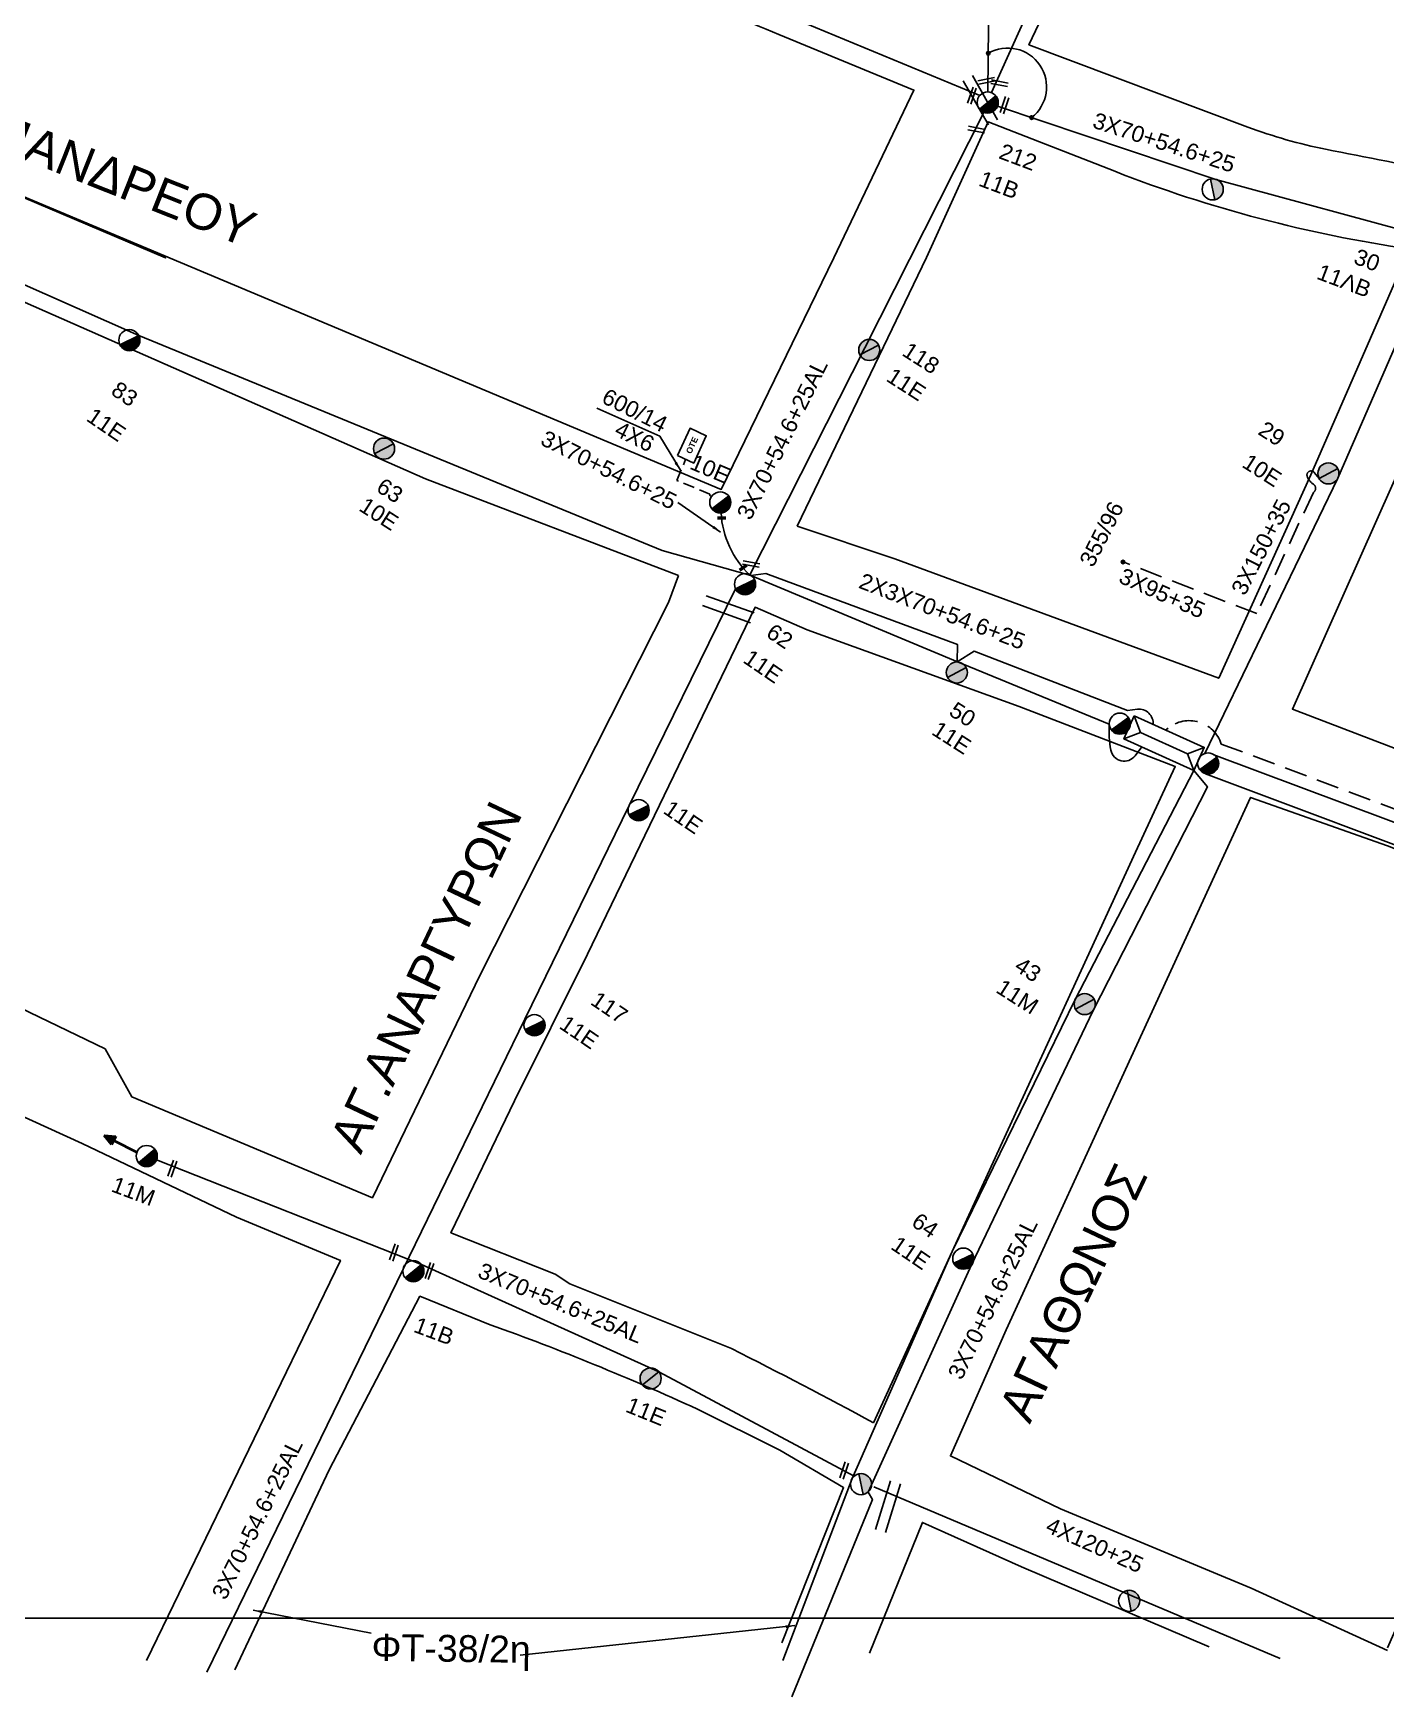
# Model space of a CAD drawing. Header units: millimetres. Extents: x 6950 to 9601, y 853 to 1951.
# Drawn here: x 8405.1 to 8556.2, y 889.3 to 1075.3 of the extents above; entities that cross this region are included whole.
import ezdxf

# ---------------------------------------------------------------- set-up
doc = ezdxf.new("R2010")
doc.units = ezdxf.units.MM
doc.linetypes.add('DASHED', pattern=[19.05, 12.7, -6.35])
for name, color, linetype in [('Pillar OTE', 7, 'Continuous'), ('Άγνωστα', 7, 'Continuous'), ('Γυμνά εναέρια ΧΤ και ΦΟΠ (3Φ)   4x50+16AL', 7, 'Continuous'), ('Επίτονοι', 7, 'Continuous'), ('Επιγραφές - Σχήματα', 7, 'Continuous'), ('Καλώδια ΧΤ   3x150+70AL', 7, 'DASHED'), ('Μηχανική τομή', 7, 'Continuous'), ('Στύλος Ξύλινος', 7, 'Continuous'), ('Στύλος Ξύλινος @ 1', 7, 'Continuous'), ('Στύλος ΦΜ', 7, 'Continuous'), ('Στύλος ΦΜ @ 1', 7, 'Continuous'), ('Συνδέσεις', 7, 'Continuous'), ('Συνεστραμμένα ΧΤ   3x70+54.6+25 AL', 7, 'SYN_LINE'), ('Τομή', 7, 'Continuous'), ('Υποσταθμός εναέριος 2 στύλων', 7, 'Continuous'), ('Υποσταθμός πόλεως', 7, 'Continuous'), ('Υπόβαθρο ΔΕΗ', 7, 'Continuous'), ('Υπόγεια καλώδια Παροχών ΧΤ   4x6', 7, 'DASHED')]:
    doc.layers.add(name, color=color, linetype=linetype)
doc.styles.add('arial', font='ARIAL.TTF')
doc.styles.get("Standard").update_dxf_attribs({"font": 'ARIAL.TTF'})
doc.linetypes.add('SYN_LINE', pattern='A,0.5,-0.0001,["/\\/\\/\\/",Standard,S=0.1,R=0,X=0,Y=-0.05],-0.25', length=0.7501)
doc.dimstyles.new('ISO-25', dxfattribs={"dimtxt": 2.5, "dimasz": 2.5, "dimexe": 1.25, "dimexo": 0.625, "dimtad": 1, "dimtxsty": 'Standard', "dimcen": 2.5, "dimadec": 0, "dimazin": 0, "dimtfac": 1, "dimtmove": 0, "dimatfit": 3, "dimfxl": 1, "dimarcsym": 0})

# ---------------------------------------------------------------- blocks, each defined once
blk = doc.blocks.new('ΤΟΜΗ')
at = {"layer": 'Τομή', "ltscale": 40}
for p, q in [((-5.68, 0), (5.68, 0)), ((5.68, -2.33), (-5.68, -2.33))]:
    blk.add_line(p, q, dxfattribs=at)
blk = doc.blocks.new('ΜΗΧΑΝΙΚΗ ΤΟΜΗ')
at = {"layer": 'Μηχανική τομή', "ltscale": 40}
for p, q in [((-1.89, 0.78), (1.89, 0.78)), ((1.89, 0), (-1.89, 0))]:
    blk.add_line(p, q, dxfattribs=at)
blk = doc.blocks.new('ΥΠΑΡΧΩΝ ΤΣΙΜΕΝΤΕΝΙΟΣ ΣΤΥΛΟΣ')
at = {"layer": 'Στύλος ΦΜ'}
blk.add_hatch(color=7, dxfattribs=at).paths.add_polyline_path([(-1.29, -2.28, 0.574793), (2.62, 0, 0.268822), (1.3, 2.27)])
at = {"layer": 'Στύλος ΦΜ', "color": 7}
blk.add_line((-1.29, -2.28), (1.3, 2.27), dxfattribs=at)
blk.add_circle((0, 0), 2.62, dxfattribs=at)
at = {"layer": 'Στύλος ΦΜ', "flags": 4}
for tag, p in [('ΑΡΙΘΜΟΣ', (-4.68, 8.05)), ('ΤΥΠΟΣ', (-4.91, 3.03))]:
    blk.add_attdef(tag, p, '', height=4, dxfattribs=at)
blk = doc.blocks.new('ΥΠΑΡΧΩΝ ΞΥΛΙΝΟΣ ΣΤΥΛΟΣ')
at = {"layer": 'Στύλος Ξύλινος'}
h = blk.add_hatch(color=7, dxfattribs=at)
h.paths.add_polyline_path([(-2.62, 0, 0.270008), (-1.29, -2.28), (1.3, 2.27, 0.576266)])
h.paths.add_polyline_path([(-1.29, -2.28, 0.574793), (2.62, 0, 0.268822), (1.3, 2.27)])
at = {"layer": 'Στύλος Ξύλινος', "color": 7}
blk.add_line((-1.29, -2.28), (1.3, 2.27), dxfattribs=at)
blk.add_circle((0, 0), 2.62, dxfattribs=at)
at = {"layer": 'Στύλος Ξύλινος', "flags": 4}
for tag, p in [('ΑΡΙΘΜΟΣ', (-4.91, 8.6)), ('ΤΥΠΟΣ', (-4.85, 3.39))]:
    blk.add_attdef(tag, p, '', height=4, dxfattribs=at)
blk = doc.blocks.new('ΥΠΟΣΤΑΘΜΟΣ ΕΝΑΕΡΙΟΣ ΕΠΙ 2 ΣΤΥΛΩΝ')
at = {"layer": 'Υποσταθμός εναέριος 2 στύλων', "linetype": 'Continuous'}
for points in [[(-11.97, -2.11, 0.574793), (-8.45, -0.07, 0.268822), (-9.64, 1.98)], [(9.68, -2.15, 0.574793), (13.19, -0.1, 0.268822), (12.01, 1.95)]]:
    blk.add_hatch(color=256, dxfattribs=at).paths.add_polyline_path(points)
for p, q in [((-11.97, -2.11), (-9.64, 1.98)), ((9.68, -2.15), (12.01, 1.95))]:
    blk.add_line(p, q, dxfattribs=at)
for centre in [(-10.81, -0.07), (10.84, -0.1)]:
    blk.add_circle(centre, 2.36, dxfattribs=at)
at = {"layer": 'Υποσταθμός πόλεως', "linetype": 'Continuous', "ltscale": 40}
blk.add_lwpolyline([(-8.57, 2.82), (8.57, 2.82), (8.57, -2.82), (-8.57, -2.82)], close=True, dxfattribs=at)
for points in [[(-5.75, 0), (-8.57, 2.82)], [(-8.57, -2.82), (-5.75, 0)], [(-5.75, 0), (5.75, 0)], [(5.75, 0), (8.57, 2.82)], [(8.57, -2.82), (5.75, 0)]]:
    blk.add_lwpolyline(points, dxfattribs=at)
at = {"layer": 'Υποσταθμός εναέριος 2 στύλων', "ltscale": 40, "flags": 1}
for tag, p in [('ΜΕΤΑΣΧΗΜΑΤΙΣΜΟΣ', (14.09, 2.51)), ('ΙΣΧΥΣ', (14.07, -0.28)), ('ΑΡΙΘΜΟΣ', (14.19, -3))]:
    blk.add_attdef(tag, p, '', height=1.8, dxfattribs=at)
blk = doc.blocks.new('ΕΠΙΤΟΝΟΣ')
at = {"layer": 'Επίτονοι', "lineweight": 40, "ltscale": 40}
blk.add_hatch(color=256, dxfattribs=at).paths.add_polyline_path([(-1.13, 6.47), (0, 9.1), (1.13, 6.47)])
for p, q in [((-1.13, 6.47), (0, 9.1)), ((0, 9.1), (1.13, 6.47)), ((1.13, 6.47), (-1.13, 6.47)), ((-1.13, 6.47), (0, 6.47)), ((0, 6.47), (0, 0))]:
    blk.add_line(p, q, dxfattribs=at)
blk = doc.blocks.new('_ΣΥΝΔΕΣΗ')
at = {"layer": 'Συνδέσεις', "linetype": 'SYN_LINE', "ltscale": 40}
blk.add_hatch(color=256, dxfattribs=at).paths.add_polyline_path([(0.5, -0.01, 1), (-0.5, -0.01, 1)])
at = {"layer": 'Συνδέσεις'}
blk.add_circle((0, -0.01), 0.5, dxfattribs=at)
blk = doc.blocks.new('PILLAR ΟΤΕ')
at = {"layer": 'Pillar OTE', "ltscale": 40}
blk.add_lwpolyline([(-3.31, 2.02), (3.39, 2.02), (3.39, -1.99), (-3.31, -1.99)], close=True, dxfattribs=at)
at = {"layer": 'Pillar OTE', "insert": (-1.81, 0.71), "char_height": 1.3575, "width": 109.961, "attachment_point": 1}
blk.add_mtext('{\\fArial|b1|i0|c161|p34;OTE}', dxfattribs=at)

msp = doc.modelspace()

# ---------------------------------------------------------------- linework, layer by layer
at = {"layer": 'Άγνωστα', "color": 85}
msp.add_lwpolyline([(8535.98, 994.76), (8550.86, 1025.56), (8562.03, 1051.21)], dxfattribs=at)
at = {"layer": 'Άγνωστα', "color": 85, "linetype": 'DASHED', "ltscale": 0.2}
msp.add_lwpolyline([(8548.75, 1025.52), (8548.22, 1026.18, 0.840722), (8547.43, 1025.74, 0.170249), (8548.12, 1024.87, -0.554515), (8548.12, 1023.95), (8541.82, 1010.4)], format="xyb", dxfattribs=at)
msp.add_lwpolyline([(8541.82, 1010.4), (8526.85, 1016.18)], dxfattribs=at)
at = {"layer": 'Γυμνά εναέρια ΧΤ και ΦΟΠ (3Φ)   4x50+16AL', "color": 2, "ltscale": 40}
msp.add_lwpolyline([(8485.28, 1014.66), (8475.37, 1017.47), (8416.89, 1041.48), (8416.89, 1041.48), (8416.89, 1041.48), (8378.1, 1058.67)], dxfattribs=at)
at = {"layer": 'Επιγραφές - Σχήματα'}
msp.add_lwpolyline([(6992.76, 898.14), (9488.75, 898.14), (9488.75, 1914.05), (6992.76, 1914.05)], close=True, dxfattribs=at)
at = {"layer": 'Επιγραφές - Σχήματα', "linetype": 'Continuous', "ltscale": 20}
msp.add_arc((8513.96, 1069.27), 4.35, 308.0214, 119.9475, dxfattribs=at)
at = {"layer": 'Καλώδια ΧΤ   3x150+70AL', "color": 27, "ltscale": 0.2}
msp.add_lwpolyline([(8531.61, 997.38), (8531.89, 997.6, -0.529252), (8537.82, 995.83), (8569.27, 984.04), (8591.43, 975.09), (8591.48, 973.5)], format="xyb", dxfattribs=at)
at = {"layer": 'Συνεστραμμένα ΧΤ   3x70+54.6+25 AL', "color": 154, "ltscale": 20}
msp.add_line((8446.41, 937.12), (8424.49, 892.1), dxfattribs=at)
at = {"layer": 'Συνεστραμμένα ΧΤ   3x70+54.6+25 AL', "color": 85, "linetype": 'SYN_LINE', "ltscale": 20}
for points in [[(8512.14, 1068.64), (8524.46, 1095.88), (8532.91, 1125.61), (8549.35, 1147.48), (8553.76, 1173.3)], [(8487.27, 1106.61), (8510.55, 1088.92), (8511.93, 1087.12), (8511.74, 1068.71)], [(8512.83, 1067.12), (8537.24, 1058.94), (8561.63, 1052.31)]]:
    msp.add_lwpolyline(points, dxfattribs=at)
at = {"layer": 'Συνεστραμμένα ΧΤ   3x70+54.6+25 AL', "color": 1, "linetype": 'SYN_LINE', "ltscale": 20}
msp.add_lwpolyline([(8510.86, 1068.33), (8469.8, 1085.33), (8433.85, 1099.35), (8416.56, 1104.03), (8414.43, 1105.97), (8401.37, 1109.86)], dxfattribs=at)
at = {"layer": 'Συνεστραμμένα ΧΤ   3x70+54.6+25 AL', "color": 1, "ltscale": 20}
for points in [[(8511.31, 1066.43), (8498, 1040.12)], [(8498, 1040.12), (8485.15, 1014.74)]]:
    msp.add_lwpolyline(points, dxfattribs=at)
at = {"layer": 'Συνεστραμμένα ΧΤ   3x70+54.6+25 AL', "color": 1, "linetype": 'SYN_LINE', "ltscale": 20}
msp.add_lwpolyline([(8485.28, 1014.66), (8486.95, 1014.9), (8508.36, 1006.95), (8508.31, 1005), (8510.21, 1006.21), (8527.35, 999.59), (8528.46, 999.71, -0.46946), (8530.22, 998.01, 1.080255)], format="xyb", dxfattribs=at)
at = {"layer": 'Συνεστραμμένα ΧΤ   3x70+54.6+25 AL', "color": 2, "linetype": 'SYN_LINE', "ltscale": 20}
msp.add_lwpolyline([(8528.94, 995.5), (8528.2, 994.51, -0.654848), (8525.49, 995.15, -0.060368), (8525.32, 998.03), (8508.35, 1005), (8485.28, 1014.66)], format="xyb", dxfattribs=at)
at = {"layer": 'Συνεστραμμένα ΧΤ   3x70+54.6+25 AL', "color": 154, "ltscale": 20}
msp.add_lwpolyline([(8483.56, 1013.17), (8471.67, 988.95), (8460, 965.06), (8446.41, 937.12)], dxfattribs=at)
at = {"layer": 'Συνεστραμμένα ΧΤ   3x70+54.6+25 AL', "color": 173, "ltscale": 20}
msp.add_lwpolyline([(8489.86, 889.35), (8498.85, 911.4), (8498.36, 912.21), (8509.94, 937.61), (8523.5, 966.04), (8536.29, 991.06), (8534.76, 992.87)], dxfattribs=at)
at = {"layer": 'Συνεστραμμένα ΧΤ   3x70+54.6+25 AL', "color": 154, "linetype": 'SYN_LINE', "ltscale": 20}
for points in [[(8534.76, 992.87), (8521.51, 967.28), (8507.77, 939.12)], [(8418.87, 949.37), (8448.47, 937.66), (8475, 925.65), (8496.81, 913.99)], [(8507.77, 939.12), (8496.6, 913.75), (8488.86, 893.38)]]:
    msp.add_lwpolyline(points, dxfattribs=at)
at = {"layer": 'Συνεστραμμένα ΧΤ   3x70+54.6+25 AL', "color": 133, "ltscale": 20}
msp.add_lwpolyline([(8537.01, 994.63), (8566.29, 983.68), (8590.82, 973.27), (8593.64, 974.01), (8612.03, 966.91), (8612.16, 965.26), (8613.73, 966.44), (8634.27, 958.75), (8634.55, 956.87)], dxfattribs=at)
at = {"layer": 'Συνεστραμμένα ΧΤ   3x70+54.6+25 AL', "color": 30, "linetype": 'SYN_LINE', "ltscale": 20}
msp.add_lwpolyline([(8692.43, 936.04), (8634.95, 956.86), (8592.69, 972.5), (8590.65, 971.55), (8565.45, 981.48), (8536.05, 992.51)], dxfattribs=at)
at = {"layer": 'Συνεστραμμένα ΧΤ   3x70+54.6+25 AL', "color": 27, "linetype": 'SYN_LINE', "ltscale": 20}
msp.add_lwpolyline([(8499.02, 912.79), (8544.41, 893.6)], dxfattribs=at)
at = {"layer": 'Συνεστραμμένα ΧΤ   3x70+54.6+25 AL', "color": 1, "linetype": 'SYN_LINE', "ltscale": 8}
msp.add_arc((8492.2, 1022.2), 10.27, 183.0354, 226.6047, dxfattribs=at)
at = {"layer": 'Υπόβαθρο ΔΕΗ'}
for points in [[(8586.87, 1110.63), (8551.32, 1119.23), (8539.45, 1121.96), (8529.08, 1099.26), (8518.59, 1078.75), (8516.34, 1073.99), (8540.79, 1064.79, 0.041432), (8549.49, 1062.31, 0.000199), (8563.17, 1059.63), (8579.7, 1095.5), (8586.87, 1110.63)], [(8481.97, 1024.29), (8494.55, 1050.17), (8503.48, 1068.92), (8488.41, 1075.14, 0.000115), (8465.28, 1084.68, 0.022374), (8424.96, 1099.24, 0.0384), (8409.55, 1102.76), (8408.05, 1105.3), (8401.44, 1107.14), (8390.52, 1082.2), (8383.61, 1065.56), (8419.87, 1050.16), (8383.61, 1065.56), (8481.97, 1024.29), (8481.97, 1024.29)], [(8490.45, 1020.18), (8504.9, 1050.2), (8511.78, 1065.37), (8525.92, 1059.84, 0.057558), (8558.86, 1051.17), (8547.82, 1025.9), (8537.55, 1003.17), (8501.34, 1016.52), (8490.45, 1020.18)], [(8625.23, 1054.29), (8608.69, 1015.56), (8593.52, 981.44), (8545.77, 999.74), (8568.27, 1050.25), (8570.77, 1050.4, 0.034078), (8597.31, 1053.82, -0.089933), (8625.23, 1054.29, 0.296096)], [(8498.97, 919.96), (8512.36, 949.09), (8528.25, 983.74), (8532.69, 993.3), (8515.25, 1000.04), (8491.57, 1008.6), (8485.75, 1011.11), (8467.02, 972.35), (8458.86, 955.94), (8451.75, 941.21), (8463.41, 936.58), (8465.04, 935.5), (8483.12, 928.25, -0.007322), (8498.97, 919.96, 0.590515)], [(8488.72, 895.36), (8495.62, 912.72), (8488.49, 916.92), (8479.3, 921.48, 0.021851), (8456.14, 930.93), (8448.29, 934.11), (8438.15, 914.7), (8427.6, 892.36)]]:
    msp.add_lwpolyline(points, format="xyb", dxfattribs=at)
for points in [[(8477.17, 1014.66), (8476.05, 1011.64), (8454.99, 969.95), (8442.98, 945.12), (8416.1, 956.41), (8413.11, 961.75), (8367.68, 983.67), (8350.56, 991.27), (8364.25, 1022.62), (8374.39, 1045.76), (8379.11, 1056.19), (8379.11, 1056.19), (8379.11, 1056.19), (8448.91, 1025.47), (8477.17, 1014.66)], [(8475.11, 1030.23), (8468.07, 1033.38)], [(8556.42, 894.81), (8573.65, 933.81), (8587.99, 968.08), (8589.25, 971.56), (8556.4, 984.44), (8541.11, 989.86), (8527.75, 960.82), (8513.81, 930.35), (8507.57, 916.26), (8519.87, 910.33), (8541.17, 901.48), (8556.42, 894.52)], [(8417.73, 893.39), (8439.4, 938.12), (8427.79, 942.95), (8410.57, 951.19), (8387.51, 961.67), (8385.58, 966.76), (8348.01, 984.27), (8331.43, 947.29), (8321.68, 923.83), (8354.96, 911.74), (8388.36, 901.22), (8399.31, 897.61)], [(8536.46, 894.91), (8515.5, 903.86), (8504.44, 908.82), (8498.53, 894.21)]]:
    msp.add_lwpolyline(points, dxfattribs=at)
at = {"layer": 'Υπόγεια καλώδια Παροχών ΧΤ   4x6', "color": 1, "linetype": 'DASHED', "ltscale": 0.1}
msp.add_lwpolyline([(8480.87, 1023.5, -0.494713), (8480.69, 1023.75), (8477, 1025.29), (8477.97, 1027.62)], format="xyb", dxfattribs=at)

# ---------------------------------------------------------------- block references
at = {"layer": 'Pillar OTE', "xscale": 0.4999999999999999, "yscale": 0.4999999999999999, "zscale": 0.4999999999999999, "rotation": 65.31133458847917}
msp.add_blockref('PILLAR ΟΤΕ', (8478.68, 1029.15), dxfattribs=at)
at = {"layer": 'Επίτονοι', "xscale": 0.449999999999818, "yscale": 0.449999999999818, "zscale": 0.449999999999818, "rotation": 63.00096513102397}
msp.add_blockref('ΕΠΙΤΟΝΟΣ', (8416.67, 950.2), dxfattribs=at)
at = {"layer": 'Μηχανική τομή'}
for p, xscale, yscale, zscale, rotation in [((8510.15, 1068.23), 0.4999999999999996, 0.4999999999999996, 0.4999999999999996, 70.95392755448539), ((8511.57, 1070.15), 0.4999999999999998, 0.4999999999999998, 0.4999999999999998, 191.7034589968395), ((8513.1, 1069.88), 0.4999999999999999, 0.4999999999999999, 0.4999999999999999, 169.57116670519), ((8513.79, 1067.17), 0.4999999999999996, 0.4999999999999996, 0.4999999999999996, 70.95392755448539), ((8510.52, 1064.7), 0.4999999999999999, 0.4999999999999999, 0.4999999999999999, 169.57116670519), ((8484.46, 1015.46), 0.2499999999999681, 0.2499999999999681, 0.2499999999999681, 36.11407878704492), ((8485.34, 1016.15), 0.4999999999999999, 0.4999999999999999, 0.4999999999999999, 169.57116670519), ((8420.82, 948.3), 0.4999999999999996, 0.4999999999999996, 0.4999999999999996, 70.95392755448539), ((8445.57, 938.93), 0.4999999999999996, 0.4999999999999996, 0.4999999999999996, 70.95392755448539), ((8449.54, 936.87), 0.4999999999999996, 0.4999999999999996, 0.4999999999999996, 70.95392755448539), ((8495.88, 914.57), 0.4999999999999996, 0.4999999999999996, 0.4999999999999996, 70.95392755448539)]:
    msp.add_blockref('ΜΗΧΑΝΙΚΗ ΤΟΜΗ', p, dxfattribs=dict(at, xscale=xscale, yscale=yscale, zscale=zscale, rotation=rotation))
at = {"layer": 'Μηχανική τομή', "xscale": 0.25, "yscale": 0.25, "zscale": 0.25}
msp.add_blockref('ΜΗΧΑΝΙΚΗ ΤΟΜΗ', (8482, 1021), dxfattribs=at)
at = {"layer": 'Στύλος Ξύλινος @ 1', "ltscale": 40}
ref = msp.add_blockref('ΥΠΑΡΧΩΝ ΞΥΛΙΝΟΣ ΣΤΥΛΟΣ', (8498.5, 1039.87), dxfattribs=dict(at, xscale=0.449999999999818, yscale=0.449999999999818, zscale=0.449999999999818, rotation=327.3728216567335))
ref.add_attrib('ΤΥΠΟΣ', '118', (8502.04, 1039.34), dxfattribs={"layer": 'Στύλος Ξύλινος', "height": 1.8, "rotation": 327.3728, "flags": 4})
ref.add_attrib('ΑΡΙΘΜΟΣ', '11E', (8500.27, 1036.48), dxfattribs={"layer": 'Στύλος Ξύλινος', "height": 1.8, "rotation": 327.3728, "flags": 4})
ref = msp.add_blockref('ΥΠΑΡΧΩΝ ΞΥΛΙΝΟΣ ΣΤΥΛΟΣ', (8444.28, 1028.84), dxfattribs=dict(at, xscale=0.449999999999818, yscale=0.449999999999818, zscale=0.449999999999818, rotation=327.3728216567335))
ref.add_attrib('ΤΥΠΟΣ', '63', (8443.28, 1024.16), dxfattribs={"layer": 'Στύλος Ξύλινος', "height": 1.8, "rotation": 327.3728, "flags": 4})
ref.add_attrib('ΑΡΙΘΜΟΣ', '10E', (8441.35, 1022), dxfattribs={"layer": 'Στύλος Ξύλινος', "height": 1.8, "rotation": 327.3728, "flags": 4})
ref = msp.add_blockref('ΥΠΑΡΧΩΝ ΞΥΛΙΝΟΣ ΣΤΥΛΟΣ', (8549.8, 1026.07), dxfattribs=dict(at, xscale=0.449999999999818, yscale=0.449999999999818, zscale=0.449999999999818, rotation=327.3728216567335))
ref.add_attrib('ΤΥΠΟΣ', '29', (8541.81, 1030.52), dxfattribs={"layer": 'Στύλος Ξύλινος', "height": 1.8, "rotation": 327.3728, "flags": 4})
ref.add_attrib('ΑΡΙΘΜΟΣ', '10E', (8540.02, 1026.87), dxfattribs={"layer": 'Στύλος Ξύλινος', "height": 1.8, "rotation": 327.3728, "flags": 4})
ref = msp.add_blockref('ΥΠΑΡΧΩΝ ΞΥΛΙΝΟΣ ΣΤΥΛΟΣ', (8508.28, 1003.82), dxfattribs=dict(at, xscale=0.449999999999818, yscale=0.449999999999818, zscale=0.449999999999818, rotation=327.3728216567335))
ref.add_attrib('ΤΥΠΟΣ', '50', (8507.27, 999.14), dxfattribs={"layer": 'Στύλος Ξύλινος', "height": 1.8, "rotation": 327.3728, "flags": 4})
ref.add_attrib('ΑΡΙΘΜΟΣ', '11E', (8505.34, 996.98), dxfattribs={"layer": 'Στύλος Ξύλινος', "height": 1.8, "rotation": 327.3728, "flags": 4})
ref = msp.add_blockref('ΥΠΑΡΧΩΝ ΞΥΛΙΝΟΣ ΣΤΥΛΟΣ', (8522.57, 966.76), dxfattribs=dict(at, xscale=0.449999999999818, yscale=0.449999999999818, zscale=0.449999999999818, rotation=327.3728216567335))
ref.add_attrib('ΤΥΠΟΣ', '43', (8514.58, 970.62), dxfattribs={"layer": 'Στύλος Ξύλινος', "height": 1.8, "rotation": 327.3728, "flags": 4})
ref.add_attrib('ΑΡΙΘΜΟΣ', '11M', (8512.52, 968.15), dxfattribs={"layer": 'Στύλος Ξύλινος', "height": 1.8, "rotation": 327.3728, "flags": 4})
ref = msp.add_blockref('ΥΠΑΡΧΩΝ ΞΥΛΙΝΟΣ ΣΤΥΛΟΣ', (8474.07, 924.92), dxfattribs=dict(at, xscale=0.449999999999818, yscale=0.449999999999818, zscale=0.449999999999818, rotation=337.9038332130209))
ref.add_attrib('ΤΥΠΟΣ', '11E', (8471.15, 921.24), dxfattribs={"layer": 'Στύλος Ξύλινος', "height": 1.8, "rotation": 337.9038, "flags": 4})
at = {"layer": 'Στύλος ΦΜ @ 1', "ltscale": 40}
ref = msp.add_blockref('ΥΠΑΡΧΩΝ ΤΣΙΜΕΝΤΕΝΙΟΣ ΣΤΥΛΟΣ', (8511.73, 1067.53), dxfattribs=dict(at, xscale=0.4499999999998183, yscale=0.4499999999998183, zscale=0.4499999999998183, rotation=339.3290190045855))
ref.add_attrib('ΤΥΠΟΣ', '212', (8512.85, 1061.33), dxfattribs={"layer": 'Στύλος ΦΜ', "height": 1.8, "rotation": 339.329, "flags": 4})
ref.add_attrib('ΑΡΙΘΜΟΣ', '11B', (8510.6, 1058.27), dxfattribs={"layer": 'Στύλος ΦΜ', "height": 1.8, "rotation": 339.329, "flags": 4})
at = {"layer": 'Στύλος ΦΜ @ 1', "ltscale": 40, "xscale": 0.4499999999998183, "yscale": 0.4499999999998183, "zscale": 0.4499999999998183, "rotation": 41.01183998510068}
for p in [(8536.87, 1057.82), (8497.58, 913.1), (8527.54, 900.06)]:
    msp.add_blockref('ΥΠΑΡΧΩΝ ΤΣΙΜΕΝΤΕΝΙΟΣ ΣΤΥΛΟΣ', p, dxfattribs=at)
at = {"layer": 'Στύλος ΦΜ @ 1', "ltscale": 40}
ref = msp.add_blockref('ΥΠΑΡΧΩΝ ΤΣΙΜΕΝΤΕΝΙΟΣ ΣΤΥΛΟΣ', (8561.63, 1052.32), dxfattribs=dict(at, xscale=0.4499999999998183, yscale=0.4499999999998183, zscale=0.4499999999998183, rotation=339.3290190045855))
ref.add_attrib('ΤΥΠΟΣ', '30', (8552.5, 1049.57), dxfattribs={"layer": 'Στύλος ΦΜ', "height": 1.8, "rotation": 339.329, "flags": 4})
ref.add_attrib('ΑΡΙΘΜΟΣ', '11ΛΒ', (8548.37, 1047.86), dxfattribs={"layer": 'Στύλος ΦΜ', "height": 1.8, "rotation": 339.329, "flags": 4})
ref = msp.add_blockref('ΥΠΑΡΧΩΝ ΤΣΙΜΕΝΤΕΝΙΟΣ ΣΤΥΛΟΣ', (8415.83, 1040.97), dxfattribs=dict(at, xscale=0.4499999999998182, yscale=0.4499999999998182, zscale=0.4499999999998182, rotation=325.7727440971915))
ref.add_attrib('ΤΥΠΟΣ', '83', (8413.64, 1035), dxfattribs={"layer": 'Στύλος ΦΜ', "height": 1.8, "rotation": 325.7727, "flags": 4})
ref.add_attrib('ΑΡΙΘΜΟΣ', '11E', (8410.9, 1032.04), dxfattribs={"layer": 'Στύλος ΦΜ', "height": 1.8, "rotation": 325.7727, "flags": 4})
ref = msp.add_blockref('ΥΠΑΡΧΩΝ ΤΣΙΜΕΝΤΕΝΙΟΣ ΣΤΥΛΟΣ', (8481.85, 1022.83), dxfattribs=dict(at, xscale=0.4499999999998183, yscale=0.4499999999998183, zscale=0.4499999999998183, rotation=336.9640743434682))
ref.add_attrib('ΤΥΠΟΣ', '10Ε', (8478.32, 1026.63), dxfattribs={"layer": 'Στύλος ΦΜ', "height": 1.8, "rotation": 336.9641, "flags": 4})
ref = msp.add_blockref('ΥΠΑΡΧΩΝ ΤΣΙΜΕΝΤΕΝΙΟΣ ΣΤΥΛΟΣ', (8484.62, 1013.69), dxfattribs=dict(at, xscale=0.4499999999998182, yscale=0.4499999999998182, zscale=0.4499999999998182, rotation=325.7727440971915))
ref.add_attrib('ΤΥΠΟΣ', '62', (8486.84, 1007.92), dxfattribs={"layer": 'Στύλος ΦΜ', "height": 1.8, "rotation": 325.7727, "flags": 4})
ref.add_attrib('ΑΡΙΘΜΟΣ', '11E', (8484.27, 1005.02), dxfattribs={"layer": 'Στύλος ΦΜ', "height": 1.8, "rotation": 325.7727, "flags": 4})
ref = msp.add_blockref('ΥΠΑΡΧΩΝ ΤΣΙΜΕΝΤΕΝΙΟΣ ΣΤΥΛΟΣ', (8472.73, 988.43), dxfattribs=dict(at, xscale=0.4499999999998182, yscale=0.4499999999998182, zscale=0.4499999999998182, rotation=325.7727440971915))
ref.add_attrib('ΑΡΙΘΜΟΣ', '11E', (8475.36, 988.17), dxfattribs={"layer": 'Στύλος ΦΜ', "height": 1.8, "rotation": 325.7727, "flags": 4})
ref = msp.add_blockref('ΥΠΑΡΧΩΝ ΤΣΙΜΕΝΤΕΝΙΟΣ ΣΤΥΛΟΣ', (8461.09, 964.4), dxfattribs=dict(at, xscale=0.4499999999998182, yscale=0.4499999999998182, zscale=0.4499999999998182, rotation=325.7727440971915))
ref.add_attrib('ΤΥΠΟΣ', '117', (8467.23, 966.81), dxfattribs={"layer": 'Στύλος ΦΜ', "height": 1.8, "rotation": 325.7727, "flags": 4})
ref.add_attrib('ΑΡΙΘΜΟΣ', '11E', (8463.73, 964.14), dxfattribs={"layer": 'Στύλος ΦΜ', "height": 1.8, "rotation": 325.7727, "flags": 4})
ref = msp.add_blockref('ΥΠΑΡΧΩΝ ΤΣΙΜΕΝΤΕΝΙΟΣ ΣΤΥΛΟΣ', (8417.77, 949.78), dxfattribs=dict(at, xscale=0.4499999999998183, yscale=0.4499999999998183, zscale=0.4499999999998183, rotation=339.4741330406089))
ref.add_attrib('ΤΥΠΟΣ', '11M', (8413.68, 945.86), dxfattribs={"layer": 'Στύλος ΦΜ', "height": 1.8, "rotation": 339.4741, "flags": 4})
ref = msp.add_blockref('ΥΠΑΡΧΩΝ ΤΣΙΜΕΝΤΕΝΙΟΣ ΣΤΥΛΟΣ', (8509, 938.31), dxfattribs=dict(at, xscale=0.4499999999998182, yscale=0.4499999999998182, zscale=0.4499999999998182, rotation=325.7727440971915))
ref.add_attrib('ΤΥΠΟΣ', '64', (8503.08, 942.07), dxfattribs={"layer": 'Στύλος ΦΜ', "height": 1.8, "rotation": 325.7727, "flags": 4})
ref.add_attrib('ΑΡΙΘΜΟΣ', '11E', (8500.78, 939.47), dxfattribs={"layer": 'Στύλος ΦΜ', "height": 1.8, "rotation": 325.7727, "flags": 4})
ref = msp.add_blockref('ΥΠΑΡΧΩΝ ΤΣΙΜΕΝΤΕΝΙΟΣ ΣΤΥΛΟΣ', (8447.56, 936.91), dxfattribs=dict(at, xscale=0.4499999999998183, yscale=0.4499999999998183, zscale=0.4499999999998183, rotation=339.4741330406089))
ref.add_attrib('ΤΥΠΟΣ', '11B', (8447.46, 930.16), dxfattribs={"layer": 'Στύλος ΦΜ', "height": 1.8, "rotation": 339.4741, "flags": 4})
at = {"layer": 'Συνδέσεις', "xscale": 0.4, "yscale": 0.4, "zscale": 0.25}
for p in [(8511.79, 1073.04), (8516.64, 1065.85), (8516.64, 1065.85), (8526.85, 1016.18), (8526.85, 1016.18)]:
    msp.add_blockref('_ΣΥΝΔΕΣΗ', p, dxfattribs=at)
at = {"layer": 'Τομή'}
for p, xscale, yscale, zscale, rotation in [((8511.42, 1068.07), 0.4999999999999989, 0.4999999999999989, 0.4999999999999989, 299.5307313262456), ((8482.95, 1011.44), 0.4999999999999991, 0.4999999999999991, 0.4999999999999991, 340.1425837409241), ((8500.03, 910.75), 0.499999999999999, 0.499999999999999, 0.499999999999999, 73.06175576318297)]:
    msp.add_blockref('ΤΟΜΗ', p, dxfattribs=dict(at, xscale=xscale, yscale=yscale, zscale=zscale, rotation=rotation))
at = {"layer": 'Υποσταθμός εναέριος 2 στύλων', "xscale": 0.5, "yscale": 0.5, "zscale": 0.5, "rotation": 335.7798447594761}
msp.add_blockref('ΥΠΟΣΤΑΘΜΟΣ ΕΝΑΕΡΙΟΣ ΕΠΙ 2 ΣΤΥΛΩΝ', (8531.44, 995.92), dxfattribs=at)

# ---------------------------------------------------------------- texts
at = {"ltscale": 40, "width": 94.4586, "attachment_point": 1, "style": 'arial'}
for s, insert, char_height, rotation in [('Γ.ΠAΠANΔPEOY', (8389.96, 1071.03), 4, 338.3468), ('AΓ.ANAPΓΥPΩN', (8438.07, 951.56), 4, 64.6124), ('ΑΓΑΘΩΝΟΣ', (8512.82, 921.44), 4, 64.6124), ('ΦT-38/2η', (8442.91, 896.38), 3, 359.1724)]:
    msp.add_mtext(s, dxfattribs=dict(at, insert=insert, char_height=char_height, rotation=rotation))
at = {"layer": 'Άγνωστα', "ltscale": 40, "char_height": 1.8, "width": 34.5395, "attachment_point": 1, "style": 'arial'}
for s, insert, rotation in [('3X70+54.6+25', (8523.88, 1066.47), 342.0232), ('600/14', (8469.27, 1035.65), 333.4229), ('3X70+54.6+25', (8462.43, 1030.97), 333.4229), ('4Χ6', (8470.69, 1032.01), 333.4229), ('355/96', (8521.9, 1016.29), 62.9531), ('3X150+35', (8538.86, 1013.12), 62.9531), ('3X95+35', (8526.97, 1015.58), 335.9544), ('2X3X70+54.6+25', (8497.83, 1015), 339.1169), ('3X70+54.6+25AL', (8455.31, 937.93), 337.5409), ('4X120+25', (8518.8, 909.47), 335.9544)]:
    msp.add_mtext(s, dxfattribs=dict(at, insert=insert, rotation=rotation))
at = {"layer": 'Συνεστραμμένα ΧΤ   3x70+54.6+25 AL', "ltscale": 20, "char_height": 1.8, "width": 34.5395, "attachment_point": 1, "style": 'arial'}
for insert, rotation in [((8483.62, 1021.53), 63.6318), ((8507.2, 925.43), 64.0786), ((8424.96, 900.85), 63.6318)]:
    msp.add_mtext('3X70+54.6+25AL', dxfattribs=dict(at, insert=insert, rotation=rotation))

# ---------------------------------------------------------------- leaders
at = {"layer": 'Επιγραφές - Σχήματα', "ltscale": 40}
for points in [[(8477.39, 1026.42), (8475.11, 1030.23)], [(8481.88, 1019.52), (8477.12, 1022.83)], [(8429.65, 899.03), (8442.83, 896.45)], [(8490.18, 897.29), (8459.49, 893.98)]]:
    msp.add_leader(points, dimstyle='ISO-25', override={"dimasz": 1, "dimtad": 0}, dxfattribs=at)

doc.saveas('drawing.dxf')
